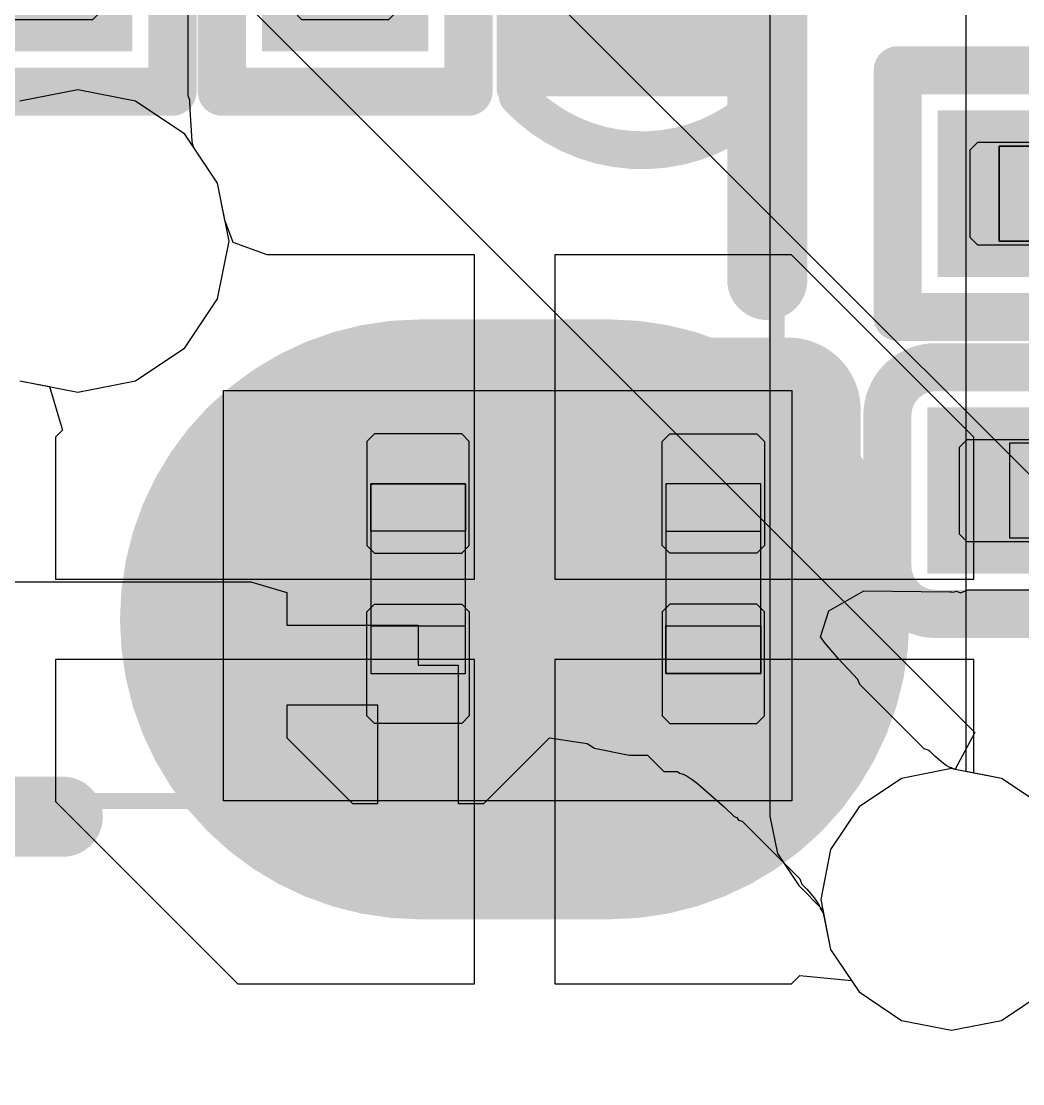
# Model space of a CAD drawing. Header units: millimetres. Extents: x 50 to 153, y 18 to 71.
# Drawn here: x 119.398 to 122.569, y 40.767 to 44.132 of the extents above; entities that cross this region are included whole.
import ezdxf

# ---------------------------------------------------------------- set-up
doc = ezdxf.new("R2010")
doc.units = ezdxf.units.MM
for name, color, linetype in [('BottomLayer', 5, 'Continuous'), ('BottomOverlay', 54, 'Continuous'), ('BottomPaste', 16, 'Continuous'), ('BottomSolder', 6, 'Continuous'), ('ConnectLayer', 7, 'Continuous'), ('KeepOutLayer', 6, 'Continuous'), ('Mechanical15', 56, 'Continuous'), ('Mechanical4', 56, 'Continuous'), ('Mechanical5', 56, 'Continuous'), ('TopLayer', 1, 'Continuous'), ('TopOverlay', 2, 'Continuous'), ('TopPaste', 8, 'Continuous'), ('TopSolder', 216, 'Continuous')]:
    doc.layers.add(name, color=color, linetype=linetype)

# ---------------------------------------------------------------- blocks, each defined once
blk = doc.blocks.new('R0201_B_7')
at = {"layer": 'BottomLayer'}
for points in [[(-0.3752, -0.162), (-0.0721, -0.162), (-0.3752, 0.162), (-0.0721, 0.162)], [(0.1079, -0.162), (0.411, -0.162), (0.1079, 0.162), (0.411, 0.162)]]:
    blk.add_solid(points, dxfattribs=at)
at = {"layer": 'BottomOverlay', "const_width": 0.1524}
for points in [[(-0.6038, 0.3906), (-0.1483, 0.3906)], [(-0.6038, 0.3906), (-0.6038, -0.3906)], [(0.1841, 0.3906), (0.6396, 0.3906)], [(0.6396, 0.3906), (0.6396, -0.3906)], [(-0.6038, -0.3906), (-0.1483, -0.3906)], [(0.1841, -0.3906), (0.6396, -0.3906)]]:
    blk.add_lwpolyline(points, dxfattribs=at)
at = {"layer": 'BottomOverlay', "const_width": 0.0762}
for points in [[(-0.6419, 0.3906, 1), (-0.5657, 0.3906, 1)], [(-0.6419, 0.3906, 1), (-0.5657, 0.3906, 1)], [(-0.1864, 0.3906, 1), (-0.1102, 0.3906, 1)], [(0.146, 0.3906, 1), (0.2222, 0.3906, 1)], [(0.6015, 0.3906, 1), (0.6777, 0.3906, 1)], [(0.6015, 0.3906, 1), (0.6777, 0.3906, 1)], [(-0.6419, -0.3906, 1), (-0.5657, -0.3906, 1)], [(-0.6419, -0.3906, 1), (-0.5657, -0.3906, 1)], [(-0.1864, -0.3906, 1), (-0.1102, -0.3906, 1)], [(0.146, -0.3906, 1), (0.2222, -0.3906, 1)], [(0.6015, -0.3906, 1), (0.6777, -0.3906, 1)], [(0.6015, -0.3906, 1), (0.6777, -0.3906, 1)]]:
    blk.add_lwpolyline(points, format="xyb", close=True, dxfattribs=at)
at = {"layer": 'BottomPaste'}
for p, q in [((-0.3512, 0.162), (-0.3752, 0.138)), ((-0.3752, 0.138), (-0.3752, -0.138)), ((-0.0871, 0.162), (-0.3512, 0.162)), ((-0.0631, 0.138), (-0.0871, 0.162)), ((-0.0631, -0.138), (-0.0631, 0.138)), ((0.0989, 0.138), (0.1229, 0.162)), ((0.0989, -0.138), (0.0989, 0.138)), ((0.1229, 0.162), (0.3871, 0.162)), ((0.3871, 0.162), (0.411, 0.138)), ((0.411, 0.138), (0.411, -0.138)), ((-0.3752, -0.138), (-0.3512, -0.162)), ((-0.3512, -0.162), (-0.0871, -0.162)), ((-0.0871, -0.162), (-0.0631, -0.138)), ((0.1229, -0.162), (0.0989, -0.138)), ((0.3871, -0.162), (0.1229, -0.162)), ((0.411, -0.138), (0.3871, -0.162))]:
    blk.add_line(p, q, dxfattribs=at)
for points in [[(-0.3752, -0.162), (-0.0721, -0.162), (-0.3752, 0.162), (-0.0721, 0.162)], [(0.1079, -0.162), (0.411, -0.162), (0.1079, 0.162), (0.411, 0.162)]]:
    blk.add_solid(points, dxfattribs=at)
at = {"layer": 'BottomSolder'}
for points in [[(-0.4768, -0.2636), (0.0295, -0.2636), (-0.4768, 0.2636), (0.0295, 0.2636)], [(0.0063, -0.2636), (0.5126, -0.2636), (0.0063, 0.2636), (0.5126, 0.2636)]]:
    blk.add_solid(points, dxfattribs=at)
at = {"layer": 'Mechanical15', "const_width": 0.00254}
blk.add_lwpolyline([(0.3721, 0.1524), (0.4229, 0.1016)], dxfattribs=at)
at = {"layer": 'Mechanical15', "const_width": 0.00127}
for points in [[(0.3714, 0.1524, 1), (0.3727, 0.1524, 1)], [(0.4222, 0.1016, 1), (0.4235, 0.1016, 1)]]:
    blk.add_lwpolyline(points, format="xyb", close=True, dxfattribs=at)
at = {"layer": 'Mechanical4'}
for p, q in [((0.3179, 0.15), (-0.2821, 0.15)), ((-0.2821, 0.15), (-0.2821, -0.1501)), ((0.3179, -0.1501), (0.3179, 0.15)), ((-0.2821, -0.1501), (0.3179, -0.1501))]:
    blk.add_line(p, q, dxfattribs=at)
at = {"layer": 'Mechanical5'}
for p, q in [((-0.2821, -0.1501), (-0.2821, 0.15)), ((-0.2821, 0.15), (-0.1321, 0.15)), ((-0.1321, 0.15), (-0.1321, -0.1501)), ((0.3179, 0.15), (0.1679, 0.15)), ((0.1679, 0.15), (0.1679, -0.1501)), ((0.3179, -0.1501), (0.3179, 0.15)), ((-0.1321, -0.1501), (-0.2821, -0.1501)), ((0.1679, -0.1501), (0.3179, -0.1501))]:
    blk.add_line(p, q, dxfattribs=at)
blk = doc.blocks.new('R0201_B_8')
at = {"layer": 'BottomLayer'}
for points in [[(-0.3752, -0.162), (-0.0721, -0.162), (-0.3752, 0.162), (-0.0721, 0.162)], [(0.1079, -0.162), (0.411, -0.162), (0.1079, 0.162), (0.411, 0.162)]]:
    blk.add_solid(points, dxfattribs=at)
at = {"layer": 'BottomOverlay', "const_width": 0.1524}
for points in [[(-0.6038, 0.3906), (-0.1483, 0.3906)], [(-0.6038, 0.3906), (-0.6038, -0.3906)], [(0.1841, 0.3906), (0.6396, 0.3906)], [(0.6396, 0.3906), (0.6396, -0.3906)], [(-0.6038, -0.3906), (-0.1483, -0.3906)], [(0.1841, -0.3906), (0.6396, -0.3906)]]:
    blk.add_lwpolyline(points, dxfattribs=at)
at = {"layer": 'BottomOverlay', "const_width": 0.0762}
for points in [[(-0.6419, 0.3906, 1), (-0.5657, 0.3906, 1)], [(-0.6419, 0.3906, 1), (-0.5657, 0.3906, 1)], [(-0.1864, 0.3906, 1), (-0.1102, 0.3906, 1)], [(0.146, 0.3906, 1), (0.2222, 0.3906, 1)], [(0.6015, 0.3906, 1), (0.6777, 0.3906, 1)], [(0.6015, 0.3906, 1), (0.6777, 0.3906, 1)], [(-0.6419, -0.3906, 1), (-0.5657, -0.3906, 1)], [(-0.6419, -0.3906, 1), (-0.5657, -0.3906, 1)], [(-0.1864, -0.3906, 1), (-0.1102, -0.3906, 1)], [(0.146, -0.3906, 1), (0.2222, -0.3906, 1)], [(0.6015, -0.3906, 1), (0.6777, -0.3906, 1)], [(0.6015, -0.3906, 1), (0.6777, -0.3906, 1)]]:
    blk.add_lwpolyline(points, format="xyb", close=True, dxfattribs=at)
at = {"layer": 'BottomPaste'}
for p, q in [((-0.3512, 0.162), (-0.3752, 0.138)), ((-0.3752, 0.138), (-0.3752, -0.138)), ((-0.0871, 0.162), (-0.3512, 0.162)), ((-0.0631, 0.138), (-0.0871, 0.162)), ((-0.0631, -0.138), (-0.0631, 0.138)), ((0.0989, 0.138), (0.1229, 0.162)), ((0.0989, -0.138), (0.0989, 0.138)), ((0.1229, 0.162), (0.3871, 0.162)), ((0.3871, 0.162), (0.411, 0.138)), ((0.411, 0.138), (0.411, -0.138)), ((-0.3752, -0.138), (-0.3512, -0.162)), ((-0.3512, -0.162), (-0.0871, -0.162)), ((-0.0871, -0.162), (-0.0631, -0.138)), ((0.1229, -0.162), (0.0989, -0.138)), ((0.3871, -0.162), (0.1229, -0.162)), ((0.411, -0.138), (0.3871, -0.162))]:
    blk.add_line(p, q, dxfattribs=at)
for points in [[(-0.3752, -0.162), (-0.0721, -0.162), (-0.3752, 0.162), (-0.0721, 0.162)], [(0.1079, -0.162), (0.411, -0.162), (0.1079, 0.162), (0.411, 0.162)]]:
    blk.add_solid(points, dxfattribs=at)
at = {"layer": 'BottomSolder'}
for points in [[(-0.4768, -0.2636), (0.0295, -0.2636), (-0.4768, 0.2636), (0.0295, 0.2636)], [(0.0063, -0.2636), (0.5126, -0.2636), (0.0063, 0.2636), (0.5126, 0.2636)]]:
    blk.add_solid(points, dxfattribs=at)
at = {"layer": 'Mechanical15', "const_width": 0.00254}
blk.add_lwpolyline([(0.3721, 0.1524), (0.4229, 0.1016)], dxfattribs=at)
at = {"layer": 'Mechanical15', "const_width": 0.00127}
for points in [[(0.3714, 0.1524, 1), (0.3727, 0.1524, 1)], [(0.4222, 0.1016, 1), (0.4235, 0.1016, 1)]]:
    blk.add_lwpolyline(points, format="xyb", close=True, dxfattribs=at)
at = {"layer": 'Mechanical4'}
for p, q in [((0.3179, 0.15), (-0.2821, 0.15)), ((-0.2821, 0.15), (-0.2821, -0.1501)), ((0.3179, -0.1501), (0.3179, 0.15)), ((-0.2821, -0.1501), (0.3179, -0.1501))]:
    blk.add_line(p, q, dxfattribs=at)
at = {"layer": 'Mechanical5'}
for p, q in [((-0.2821, -0.1501), (-0.2821, 0.15)), ((-0.2821, 0.15), (-0.1321, 0.15)), ((-0.1321, 0.15), (-0.1321, -0.1501)), ((0.3179, 0.15), (0.1679, 0.15)), ((0.1679, 0.15), (0.1679, -0.1501)), ((0.3179, -0.1501), (0.3179, 0.15)), ((-0.1321, -0.1501), (-0.2821, -0.1501)), ((0.1679, -0.1501), (0.3179, -0.1501))]:
    blk.add_line(p, q, dxfattribs=at)
blk = doc.blocks.new('BAT___2P_27')
at = {"layer": 'Mechanical15'}
for p, q in [((-3.5183, -0.8207), (-3.5183, -0.8207)), ((-3.5183, -0.8207), (-2.2182, -0.8207)), ((-3.5183, -2.6207), (-3.5183, -0.8207)), ((-2.2182, -0.8207), (-2.2182, -2.6207)), ((-2.2182, -2.6207), (-3.5183, -2.6207))]:
    blk.add_line(p, q, dxfattribs=at)
at = {"layer": 'Mechanical15', "const_width": 0.0508}
for points in [[(-3.5183, 0.6268), (-3.5183, -2.5732)], [(3.9817, -2.5732), (-3.5183, -2.5732)]]:
    blk.add_lwpolyline(points, dxfattribs=at)
at = {"layer": 'Mechanical15', "const_width": 0.0254}
blk.add_lwpolyline([(-3.531, -2.5732, 1), (-3.5056, -2.5732, 1)], format="xyb", close=True, dxfattribs=at)
blk.add_lwpolyline([(-3.531, -2.5732, 1), (-3.5056, -2.5732, 1)], format="xyb", close=True, dxfattribs=at)
at = {"layer": 'TopLayer', "const_width": 1.8}
blk.add_lwpolyline([(-2.9433, -1.4432), (-2.9433, -2.0432)], dxfattribs=at)
at = {"layer": 'TopLayer', "const_width": 0.9}
for points in [[(-3.3933, -1.4432, 1), (-2.4933, -1.4432, 1)], [(-3.3933, -2.0432, 1), (-2.4933, -2.0432, 1)]]:
    blk.add_lwpolyline(points, format="xyb", close=True, dxfattribs=at)
at = {"layer": 'TopOverlay', "const_width": 0.254}
for points in [[(-3.5683, 0.6568), (-3.5683, -0.3121)], [(-1.8683, -2.5432), (2.2756, -2.5432)]]:
    blk.add_lwpolyline(points, dxfattribs=at)
at = {"layer": 'TopOverlay', "const_width": 0.127}
for points in [[(-3.6318, -0.3121, 1), (-3.5048, -0.3121, 1)], [(-1.9318, -2.5432, 1), (-1.8048, -2.5432, 1)]]:
    blk.add_lwpolyline(points, format="xyb", close=True, dxfattribs=at)
at = {"layer": 'TopPaste', "const_width": 1.8}
blk.add_lwpolyline([(-2.9433, -1.4432), (-2.9433, -2.0432)], dxfattribs=at)
at = {"layer": 'TopPaste', "const_width": 0.9}
for points in [[(-3.3933, -1.4432, 1), (-2.4933, -1.4432, 1)], [(-3.3933, -2.0432, 1), (-2.4933, -2.0432, 1)]]:
    blk.add_lwpolyline(points, format="xyb", close=True, dxfattribs=at)
at = {"layer": 'TopSolder', "const_width": 1.9}
blk.add_lwpolyline([(-2.9433, -1.4432), (-2.9433, -2.0432)], dxfattribs=at)
at = {"layer": 'TopSolder', "const_width": 0.95}
for points in [[(-3.4183, -1.4432, 1), (-2.4683, -1.4432, 1)], [(-3.4183, -2.0432, 1), (-2.4683, -2.0432, 1)]]:
    blk.add_lwpolyline(points, format="xyb", close=True, dxfattribs=at)
blk = doc.blocks.new('R0201_B_47')
at = {"layer": 'BottomLayer'}
for points in [[(-0.3752, -0.162), (-0.0721, -0.162), (-0.3752, 0.162), (-0.0721, 0.162)], [(0.1079, -0.162), (0.411, -0.162), (0.1079, 0.162), (0.411, 0.162)]]:
    blk.add_solid(points, dxfattribs=at)
at = {"layer": 'BottomOverlay', "const_width": 0.1524}
for points in [[(-0.6038, -0.3906), (-0.6038, 0.3906)], [(-0.6038, 0.3906), (-0.1483, 0.3906)], [(0.1841, 0.3906), (0.6396, 0.3906)], [(0.6396, -0.3906), (0.6396, 0.3906)], [(-0.6038, -0.3906), (-0.1483, -0.3906)], [(0.1841, -0.3906), (0.6396, -0.3906)]]:
    blk.add_lwpolyline(points, dxfattribs=at)
at = {"layer": 'BottomOverlay', "const_width": 0.0762}
for points in [[(-0.6419, 0.3906, 1), (-0.5657, 0.3906, 1)], [(-0.6419, 0.3906, 1), (-0.5657, 0.3906, 1)], [(-0.1864, 0.3906, 1), (-0.1102, 0.3906, 1)], [(0.146, 0.3906, 1), (0.2222, 0.3906, 1)], [(0.6015, 0.3906, 1), (0.6777, 0.3906, 1)], [(0.6015, 0.3906, 1), (0.6777, 0.3906, 1)], [(-0.6419, -0.3906, 1), (-0.5657, -0.3906, 1)], [(-0.6419, -0.3906, 1), (-0.5657, -0.3906, 1)], [(-0.1864, -0.3906, 1), (-0.1102, -0.3906, 1)], [(0.146, -0.3906, 1), (0.2222, -0.3906, 1)], [(0.6015, -0.3906, 1), (0.6777, -0.3906, 1)], [(0.6015, -0.3906, 1), (0.6777, -0.3906, 1)]]:
    blk.add_lwpolyline(points, format="xyb", close=True, dxfattribs=at)
at = {"layer": 'BottomPaste'}
for p, q in [((-0.3512, 0.162), (-0.3752, 0.138)), ((-0.3752, 0.138), (-0.3752, -0.138)), ((-0.0871, 0.162), (-0.3512, 0.162)), ((-0.0631, 0.138), (-0.0871, 0.162)), ((-0.0631, -0.138), (-0.0631, 0.138)), ((0.0989, 0.138), (0.1229, 0.162)), ((0.0989, -0.138), (0.0989, 0.138)), ((0.1229, 0.162), (0.3871, 0.162)), ((0.3871, 0.162), (0.411, 0.138)), ((0.411, 0.138), (0.411, -0.138)), ((-0.3752, -0.138), (-0.3512, -0.162)), ((-0.3512, -0.162), (-0.0871, -0.162)), ((-0.0871, -0.162), (-0.0631, -0.138)), ((0.1229, -0.162), (0.0989, -0.138)), ((0.3871, -0.162), (0.1229, -0.162)), ((0.411, -0.138), (0.3871, -0.162))]:
    blk.add_line(p, q, dxfattribs=at)
for points in [[(-0.3752, -0.162), (-0.0721, -0.162), (-0.3752, 0.162), (-0.0721, 0.162)], [(0.1079, -0.162), (0.411, -0.162), (0.1079, 0.162), (0.411, 0.162)]]:
    blk.add_solid(points, dxfattribs=at)
at = {"layer": 'BottomSolder'}
for points in [[(-0.4768, -0.2636), (0.0295, -0.2636), (-0.4768, 0.2636), (0.0295, 0.2636)], [(0.0063, -0.2636), (0.5126, -0.2636), (0.0063, 0.2636), (0.5126, 0.2636)]]:
    blk.add_solid(points, dxfattribs=at)
at = {"layer": 'Mechanical15', "const_width": 0.00254}
blk.add_lwpolyline([(0.3721, 0.1524), (0.4229, 0.1016)], dxfattribs=at)
at = {"layer": 'Mechanical15', "const_width": 0.00127}
for points in [[(0.3714, 0.1524, 1), (0.3727, 0.1524, 1)], [(0.4222, 0.1016, 1), (0.4235, 0.1016, 1)]]:
    blk.add_lwpolyline(points, format="xyb", close=True, dxfattribs=at)
at = {"layer": 'Mechanical4'}
for p, q in [((0.3179, 0.15), (-0.2821, 0.15)), ((-0.2821, 0.15), (-0.2821, -0.1501)), ((0.3179, -0.1501), (0.3179, 0.15)), ((-0.2821, -0.1501), (0.3179, -0.1501))]:
    blk.add_line(p, q, dxfattribs=at)
at = {"layer": 'Mechanical5'}
for p, q in [((-0.2821, -0.1501), (-0.2821, 0.15)), ((-0.2821, 0.15), (-0.1321, 0.15)), ((-0.1321, 0.15), (-0.1321, -0.1501)), ((0.3179, 0.15), (0.1679, 0.15)), ((0.1679, 0.15), (0.1679, -0.1501)), ((0.3179, -0.1501), (0.3179, 0.15)), ((-0.1321, -0.1501), (-0.2821, -0.1501)), ((0.1679, -0.1501), (0.3179, -0.1501))]:
    blk.add_line(p, q, dxfattribs=at)
blk = doc.blocks.new('C0201_B_55')
at = {"layer": 'BottomLayer'}
for points in [[(-0.4623, -0.1444), (-0.0938, -0.1444), (-0.4623, 0.1796), (-0.0938, 0.1796)], [(0.0862, -0.1444), (0.4546, -0.1444), (0.0862, 0.1796), (0.4546, 0.1796)]]:
    blk.add_solid(points, dxfattribs=at)
at = {"layer": 'BottomOverlay', "const_width": 0.1524}
for points in [[(-0.6909, 0.2558, -0.414214), (-0.5385, 0.4082)], [(0.5308, 0.4082, -0.414214), (0.6832, 0.2558)], [(-0.5385, -0.373, -0.414214), (-0.6909, -0.2206)], [(0.6832, -0.2206, -0.414214), (0.5308, -0.373)]]:
    blk.add_lwpolyline(points, format="xyb", dxfattribs=at)
for points in [[(-0.17, 0.4082), (-0.5385, 0.4082)], [(0.5308, 0.4082), (0.1624, 0.4082)], [(-0.6909, 0.2558), (-0.6909, -0.2206)], [(0.6832, 0.2558), (0.6832, -0.2206)], [(-0.17, -0.373), (-0.5385, -0.373)], [(0.5308, -0.373), (0.1624, -0.373)]]:
    blk.add_lwpolyline(points, dxfattribs=at)
at = {"layer": 'BottomOverlay', "const_width": 0.0762}
for points in [[(-0.5766, 0.4082, 1), (-0.5004, 0.4082, 1)], [(-0.5766, 0.4082, 1), (-0.5004, 0.4082, 1)], [(-0.2081, 0.4082, 1), (-0.1319, 0.4082, 1)], [(0.1243, 0.4082, 1), (0.2005, 0.4082, 1)], [(0.4927, 0.4082, 1), (0.5689, 0.4082, 1)], [(0.4927, 0.4082, 1), (0.5689, 0.4082, 1)], [(-0.729, 0.2558, 1), (-0.6528, 0.2558, 1)], [(-0.729, 0.2558, 1), (-0.6528, 0.2558, 1)], [(0.6451, 0.2558, 1), (0.7213, 0.2558, 1)], [(0.6451, 0.2558, 1), (0.7213, 0.2558, 1)], [(-0.729, -0.2206, 1), (-0.6528, -0.2206, 1)], [(-0.729, -0.2206, 1), (-0.6528, -0.2206, 1)], [(0.6451, -0.2206, 1), (0.7213, -0.2206, 1)], [(0.6451, -0.2206, 1), (0.7213, -0.2206, 1)], [(-0.5766, -0.373, 1), (-0.5004, -0.373, 1)], [(-0.5766, -0.373, 1), (-0.5004, -0.373, 1)], [(-0.2081, -0.373, 1), (-0.1319, -0.373, 1)], [(0.1243, -0.373, 1), (0.2005, -0.373, 1)], [(0.4927, -0.373, 1), (0.5689, -0.373, 1)], [(0.4927, -0.373, 1), (0.5689, -0.373, 1)]]:
    blk.add_lwpolyline(points, format="xyb", close=True, dxfattribs=at)
at = {"layer": 'BottomPaste'}
for p, q in [((-0.4383, 0.1796), (-0.4623, 0.1556)), ((-0.1088, 0.1796), (-0.4383, 0.1796)), ((-0.0848, 0.1556), (-0.1088, 0.1796)), ((0.0772, 0.1556), (0.1012, 0.1796)), ((0.1012, 0.1796), (0.4306, 0.1796)), ((0.4306, 0.1796), (0.4546, 0.1556)), ((-0.4623, 0.1556), (-0.4623, -0.1204)), ((-0.0848, -0.1204), (-0.0848, 0.1556)), ((0.0772, -0.1204), (0.0772, 0.1556)), ((0.4546, 0.1556), (0.4546, -0.1204)), ((-0.4623, -0.1204), (-0.4383, -0.1444)), ((-0.1088, -0.1444), (-0.0848, -0.1204)), ((0.1012, -0.1444), (0.0772, -0.1204)), ((0.4546, -0.1204), (0.4306, -0.1444)), ((-0.4383, -0.1444), (-0.1088, -0.1444)), ((0.4306, -0.1444), (0.1012, -0.1444))]:
    blk.add_line(p, q, dxfattribs=at)
for points in [[(-0.4623, -0.1444), (-0.0938, -0.1444), (-0.4623, 0.1796), (-0.0938, 0.1796)], [(0.0862, -0.1444), (0.4546, -0.1444), (0.0862, 0.1796), (0.4546, 0.1796)]]:
    blk.add_solid(points, dxfattribs=at)
at = {"layer": 'BottomSolder'}
for points in [[(-0.5639, -0.246), (0.0078, -0.246), (-0.5639, 0.2812), (0.0078, 0.2812)], [(-0.0154, -0.246), (0.5562, -0.246), (-0.0154, 0.2812), (0.5562, 0.2812)]]:
    blk.add_solid(points, dxfattribs=at)
at = {"layer": 'Mechanical4'}
for p, q in [((0.2962, 0.1676), (-0.3038, 0.1676)), ((-0.3038, 0.1676), (-0.3038, -0.1324)), ((0.2962, -0.1324), (0.2962, 0.1676)), ((-0.3038, -0.1324), (0.2962, -0.1324))]:
    blk.add_line(p, q, dxfattribs=at)
at = {"layer": 'Mechanical5'}
for p, q in [((-0.3038, -0.1324), (-0.3038, 0.1676)), ((-0.3038, 0.1676), (-0.1538, 0.1676)), ((-0.1538, 0.1676), (-0.1538, -0.1324)), ((0.2962, 0.1676), (0.1462, 0.1676)), ((0.1462, 0.1676), (0.1462, -0.1324)), ((0.2962, -0.1324), (0.2962, 0.1676)), ((-0.1538, -0.1324), (-0.3038, -0.1324)), ((0.1462, -0.1324), (0.2962, -0.1324))]:
    blk.add_line(p, q, dxfattribs=at)
blk = doc.blocks.new('C0402_B_59')
at = {"layer": 'BottomLayer'}
for points in [[(0.2966, 0.1499), (0.2966, 0.7499), (-0.2133, 0.1499), (-0.2133, 0.7499)], [(0.2966, -0.8501), (0.2966, -0.2501), (-0.2133, -0.8501), (-0.2133, -0.2501)]]:
    blk.add_solid(points, dxfattribs=at)
at = {"layer": 'BottomOverlay', "const_width": 0.12}
for points in [[(-0.3647, 0.8389, -0.424007), (0.4102, 0.826)], [(0.4227, -0.9645, -0.424007), (-0.3523, -0.9516)]]:
    blk.add_lwpolyline(points, format="xyb", dxfattribs=at)
at = {"layer": 'BottomOverlay', "const_width": 0.06}
for points in [[(-0.3947, 0.8389, 1), (-0.3347, 0.8389, 1)], [(0.3802, 0.826, 1), (0.4402, 0.826, 1)], [(-0.3899, 0.7999, 1), (-0.3299, 0.7999, 1)], [(0.3879, 0.7999, 1), (0.4479, 0.7999, 1)], [(-0.3899, 0.1699, 1), (-0.3299, 0.1699, 1)], [(0.3879, 0.1699, 1), (0.4479, 0.1699, 1)], [(-0.3899, -0.2955, 1), (-0.3299, -0.2955, 1)], [(0.3879, -0.2955, 1), (0.4479, -0.2955, 1)], [(-0.3899, -0.9255, 1), (-0.3299, -0.9255, 1)], [(0.3879, -0.9255, 1), (0.4479, -0.9255, 1)], [(-0.3823, -0.9516, 1), (-0.3223, -0.9516, 1)], [(0.3927, -0.9645, 1), (0.4527, -0.9645, 1)]]:
    blk.add_lwpolyline(points, format="xyb", close=True, dxfattribs=at)
at = {"layer": 'BottomOverlay', "const_width": 0.12}
for points in [[(-0.3599, 0.1699), (-0.3599, 0.7999)], [(0.4179, 0.1699), (0.4179, 0.7999)], [(-0.3599, -0.9255), (-0.3599, -0.2955)], [(0.4179, -0.9255), (0.4179, -0.2955)]]:
    blk.add_lwpolyline(points, dxfattribs=at)
at = {"layer": 'BottomPaste'}
for points in [[(0.2966, 0.1499), (0.2966, 0.7499), (-0.2133, 0.1499), (-0.2133, 0.7499)], [(0.2966, -0.8501), (0.2966, -0.2501), (-0.2133, -0.8501), (-0.2133, -0.2501)]]:
    blk.add_solid(points, dxfattribs=at)
at = {"layer": 'BottomSolder'}
for points in [[(0.3982, 0.0483), (0.3982, 0.8515), (-0.3149, 0.0483), (-0.3149, 0.8515)], [(0.3982, -0.9517), (0.3982, -0.1485), (-0.3149, -0.9517), (-0.3149, -0.1485)]]:
    blk.add_solid(points, dxfattribs=at)
blk = doc.blocks.new('C0201_B_62')
at = {"layer": 'BottomLayer', "const_width": 0.324}
for points in [[(-0.2558, 0.0176), (-0.3003, 0.0176)], [(0.2926, 0.0176), (0.2482, 0.0176)]]:
    blk.add_lwpolyline(points, dxfattribs=at)
at = {"layer": 'BottomLayer', "const_width": 0.162}
for points in [[(-0.3813, 0.0176, 1), (-0.2193, 0.0176, 1)], [(-0.3368, 0.0176, 1), (-0.1748, 0.0176, 1)], [(0.1672, 0.0176, 1), (0.3292, 0.0176, 1)], [(0.2116, 0.0176, 1), (0.3736, 0.0176, 1)]]:
    blk.add_lwpolyline(points, format="xyb", close=True, dxfattribs=at)
at = {"layer": 'BottomOverlay', "const_width": 0.1524}
for points in [[(-0.6909, 0.2558, -0.414214), (-0.5385, 0.4082)], [(0.5308, 0.4082, -0.414214), (0.6832, 0.2558)], [(-0.5385, -0.373, -0.414214), (-0.6909, -0.2206)], [(0.6832, -0.2206, -0.414214), (0.5308, -0.373)]]:
    blk.add_lwpolyline(points, format="xyb", dxfattribs=at)
for points in [[(-0.5385, 0.4082), (-0.17, 0.4082)], [(0.1624, 0.4082), (0.5308, 0.4082)], [(-0.6909, 0.2558), (-0.6909, -0.2206)], [(0.6832, 0.2558), (0.6832, -0.2206)], [(-0.5385, -0.373), (-0.17, -0.373)], [(0.1624, -0.373), (0.5308, -0.373)]]:
    blk.add_lwpolyline(points, dxfattribs=at)
at = {"layer": 'BottomOverlay', "const_width": 0.0762}
for points in [[(-0.5766, 0.4082, 1), (-0.5004, 0.4082, 1)], [(-0.5766, 0.4082, 1), (-0.5004, 0.4082, 1)], [(-0.2081, 0.4082, 1), (-0.1319, 0.4082, 1)], [(0.1243, 0.4082, 1), (0.2005, 0.4082, 1)], [(0.4927, 0.4082, 1), (0.5689, 0.4082, 1)], [(0.4927, 0.4082, 1), (0.5689, 0.4082, 1)], [(-0.729, 0.2558, 1), (-0.6528, 0.2558, 1)], [(-0.729, 0.2558, 1), (-0.6528, 0.2558, 1)], [(0.6451, 0.2558, 1), (0.7213, 0.2558, 1)], [(0.6451, 0.2558, 1), (0.7213, 0.2558, 1)], [(-0.729, -0.2206, 1), (-0.6528, -0.2206, 1)], [(-0.729, -0.2206, 1), (-0.6528, -0.2206, 1)], [(0.6451, -0.2206, 1), (0.7213, -0.2206, 1)], [(0.6451, -0.2206, 1), (0.7213, -0.2206, 1)], [(-0.5766, -0.373, 1), (-0.5004, -0.373, 1)], [(-0.5766, -0.373, 1), (-0.5004, -0.373, 1)], [(-0.2081, -0.373, 1), (-0.1319, -0.373, 1)], [(0.1243, -0.373, 1), (0.2005, -0.373, 1)], [(0.4927, -0.373, 1), (0.5689, -0.373, 1)], [(0.4927, -0.373, 1), (0.5689, -0.373, 1)]]:
    blk.add_lwpolyline(points, format="xyb", close=True, dxfattribs=at)
at = {"layer": 'BottomPaste'}
for p, q in [((-0.4383, 0.1796), (-0.4623, 0.1556)), ((-0.1088, 0.1796), (-0.4383, 0.1796)), ((-0.0848, 0.1556), (-0.1088, 0.1796)), ((0.0772, 0.1556), (0.1012, 0.1796)), ((0.1012, 0.1796), (0.4306, 0.1796)), ((0.4306, 0.1796), (0.4546, 0.1556)), ((-0.4623, 0.1556), (-0.4623, -0.1204)), ((-0.0848, -0.1204), (-0.0848, 0.1556)), ((0.0772, -0.1204), (0.0772, 0.1556)), ((0.4546, 0.1556), (0.4546, -0.1204)), ((-0.4623, -0.1204), (-0.4383, -0.1444)), ((-0.1088, -0.1444), (-0.0848, -0.1204)), ((0.1012, -0.1444), (0.0772, -0.1204)), ((0.4546, -0.1204), (0.4306, -0.1444)), ((-0.4383, -0.1444), (-0.1088, -0.1444)), ((0.4306, -0.1444), (0.1012, -0.1444))]:
    blk.add_line(p, q, dxfattribs=at)
at = {"layer": 'BottomPaste', "const_width": 0.324}
for points in [[(-0.2558, 0.0176), (-0.3003, 0.0176)], [(0.2926, 0.0176), (0.2482, 0.0176)]]:
    blk.add_lwpolyline(points, dxfattribs=at)
at = {"layer": 'BottomPaste', "const_width": 0.162}
for points in [[(-0.3813, 0.0176, 1), (-0.2193, 0.0176, 1)], [(-0.3368, 0.0176, 1), (-0.1748, 0.0176, 1)], [(0.1672, 0.0176, 1), (0.3292, 0.0176, 1)], [(0.2116, 0.0176, 1), (0.3736, 0.0176, 1)]]:
    blk.add_lwpolyline(points, format="xyb", close=True, dxfattribs=at)
at = {"layer": 'BottomSolder', "const_width": 0.5272}
for points in [[(-0.2558, 0.0176), (-0.3003, 0.0176)], [(0.2926, 0.0176), (0.2482, 0.0176)]]:
    blk.add_lwpolyline(points, dxfattribs=at)
at = {"layer": 'BottomSolder', "const_width": 0.2636}
for points in [[(-0.4321, 0.0176, 1), (-0.1685, 0.0176, 1)], [(-0.3876, 0.0176, 1), (-0.124, 0.0176, 1)], [(0.1164, 0.0176, 1), (0.38, 0.0176, 1)], [(0.1608, 0.0176, 1), (0.4244, 0.0176, 1)]]:
    blk.add_lwpolyline(points, format="xyb", close=True, dxfattribs=at)
at = {"layer": 'Mechanical4'}
for p, q in [((0.2962, 0.1676), (-0.3038, 0.1676)), ((-0.3038, 0.1676), (-0.3038, -0.1324)), ((0.2962, -0.1324), (0.2962, 0.1676)), ((-0.3038, -0.1324), (0.2962, -0.1324))]:
    blk.add_line(p, q, dxfattribs=at)
at = {"layer": 'Mechanical5'}
for p, q in [((-0.3038, -0.1324), (-0.3038, 0.1676)), ((-0.3038, 0.1676), (-0.1538, 0.1676)), ((-0.1538, 0.1676), (-0.1538, -0.1324)), ((0.2962, 0.1676), (0.1462, 0.1676)), ((0.1462, 0.1676), (0.1462, -0.1324)), ((0.2962, -0.1324), (0.2962, 0.1676)), ((-0.1538, -0.1324), (-0.3038, -0.1324)), ((0.1462, -0.1324), (0.2962, -0.1324))]:
    blk.add_line(p, q, dxfattribs=at)
blk = doc.blocks.new('C0201_B_66')
at = {"layer": 'BottomLayer', "const_width": 0.324}
for points in [[(-0.2558, 0.0176), (-0.3003, 0.0176)], [(0.2926, 0.0176), (0.2482, 0.0176)]]:
    blk.add_lwpolyline(points, dxfattribs=at)
at = {"layer": 'BottomLayer', "const_width": 0.162}
for points in [[(-0.3813, 0.0176, 1), (-0.2193, 0.0176, 1)], [(-0.3368, 0.0176, 1), (-0.1748, 0.0176, 1)], [(0.1672, 0.0176, 1), (0.3292, 0.0176, 1)], [(0.2116, 0.0176, 1), (0.3736, 0.0176, 1)]]:
    blk.add_lwpolyline(points, format="xyb", close=True, dxfattribs=at)
at = {"layer": 'BottomOverlay', "const_width": 0.1524}
for points in [[(-0.6909, 0.2558, -0.414214), (-0.5385, 0.4082)], [(0.5308, 0.4082, -0.414214), (0.6832, 0.2558)], [(-0.5385, -0.373, -0.414214), (-0.6909, -0.2206)], [(0.6832, -0.2206, -0.414214), (0.5308, -0.373)]]:
    blk.add_lwpolyline(points, format="xyb", dxfattribs=at)
for points in [[(-0.17, 0.4082), (-0.5385, 0.4082)], [(0.5308, 0.4082), (0.1624, 0.4082)], [(-0.6909, -0.2206), (-0.6909, 0.2558)], [(0.6832, -0.2206), (0.6832, 0.2558)], [(-0.17, -0.373), (-0.5385, -0.373)], [(0.5308, -0.373), (0.1624, -0.373)]]:
    blk.add_lwpolyline(points, dxfattribs=at)
at = {"layer": 'BottomOverlay', "const_width": 0.0762}
for points in [[(-0.5766, 0.4082, 1), (-0.5004, 0.4082, 1)], [(-0.5766, 0.4082, 1), (-0.5004, 0.4082, 1)], [(-0.2081, 0.4082, 1), (-0.1319, 0.4082, 1)], [(0.1243, 0.4082, 1), (0.2005, 0.4082, 1)], [(0.4927, 0.4082, 1), (0.5689, 0.4082, 1)], [(0.4927, 0.4082, 1), (0.5689, 0.4082, 1)], [(-0.729, 0.2558, 1), (-0.6528, 0.2558, 1)], [(-0.729, 0.2558, 1), (-0.6528, 0.2558, 1)], [(0.6451, 0.2558, 1), (0.7213, 0.2558, 1)], [(0.6451, 0.2558, 1), (0.7213, 0.2558, 1)], [(-0.729, -0.2206, 1), (-0.6528, -0.2206, 1)], [(-0.729, -0.2206, 1), (-0.6528, -0.2206, 1)], [(0.6451, -0.2206, 1), (0.7213, -0.2206, 1)], [(0.6451, -0.2206, 1), (0.7213, -0.2206, 1)], [(-0.5766, -0.373, 1), (-0.5004, -0.373, 1)], [(-0.5766, -0.373, 1), (-0.5004, -0.373, 1)], [(-0.2081, -0.373, 1), (-0.1319, -0.373, 1)], [(0.1243, -0.373, 1), (0.2005, -0.373, 1)], [(0.4927, -0.373, 1), (0.5689, -0.373, 1)], [(0.4927, -0.373, 1), (0.5689, -0.373, 1)]]:
    blk.add_lwpolyline(points, format="xyb", close=True, dxfattribs=at)
at = {"layer": 'BottomPaste'}
for p, q in [((-0.4383, 0.1796), (-0.4623, 0.1556)), ((-0.1088, 0.1796), (-0.4383, 0.1796)), ((-0.0848, 0.1556), (-0.1088, 0.1796)), ((0.0772, 0.1556), (0.1012, 0.1796)), ((0.1012, 0.1796), (0.4306, 0.1796)), ((0.4306, 0.1796), (0.4546, 0.1556)), ((-0.4623, 0.1556), (-0.4623, -0.1204)), ((-0.0848, -0.1204), (-0.0848, 0.1556)), ((0.0772, -0.1204), (0.0772, 0.1556)), ((0.4546, 0.1556), (0.4546, -0.1204)), ((-0.4623, -0.1204), (-0.4383, -0.1444)), ((-0.1088, -0.1444), (-0.0848, -0.1204)), ((0.1012, -0.1444), (0.0772, -0.1204)), ((0.4546, -0.1204), (0.4306, -0.1444)), ((-0.4383, -0.1444), (-0.1088, -0.1444)), ((0.4306, -0.1444), (0.1012, -0.1444))]:
    blk.add_line(p, q, dxfattribs=at)
at = {"layer": 'BottomPaste', "const_width": 0.324}
for points in [[(-0.2558, 0.0176), (-0.3003, 0.0176)], [(0.2926, 0.0176), (0.2482, 0.0176)]]:
    blk.add_lwpolyline(points, dxfattribs=at)
at = {"layer": 'BottomPaste', "const_width": 0.162}
for points in [[(-0.3813, 0.0176, 1), (-0.2193, 0.0176, 1)], [(-0.3368, 0.0176, 1), (-0.1748, 0.0176, 1)], [(0.1672, 0.0176, 1), (0.3292, 0.0176, 1)], [(0.2116, 0.0176, 1), (0.3736, 0.0176, 1)]]:
    blk.add_lwpolyline(points, format="xyb", close=True, dxfattribs=at)
at = {"layer": 'BottomSolder', "const_width": 0.5272}
for points in [[(-0.2558, 0.0176), (-0.3003, 0.0176)], [(0.2926, 0.0176), (0.2482, 0.0176)]]:
    blk.add_lwpolyline(points, dxfattribs=at)
at = {"layer": 'BottomSolder', "const_width": 0.2636}
for points in [[(-0.4321, 0.0176, 1), (-0.1685, 0.0176, 1)], [(-0.3876, 0.0176, 1), (-0.124, 0.0176, 1)], [(0.1164, 0.0176, 1), (0.38, 0.0176, 1)], [(0.1608, 0.0176, 1), (0.4244, 0.0176, 1)]]:
    blk.add_lwpolyline(points, format="xyb", close=True, dxfattribs=at)
at = {"layer": 'Mechanical4'}
for p, q in [((0.2962, 0.1676), (-0.3038, 0.1676)), ((-0.3038, 0.1676), (-0.3038, -0.1324)), ((0.2962, -0.1324), (0.2962, 0.1676)), ((-0.3038, -0.1324), (0.2962, -0.1324))]:
    blk.add_line(p, q, dxfattribs=at)
at = {"layer": 'Mechanical5'}
for p, q in [((-0.3038, -0.1324), (-0.3038, 0.1676)), ((-0.3038, 0.1676), (-0.1538, 0.1676)), ((-0.1538, 0.1676), (-0.1538, -0.1324)), ((0.2962, 0.1676), (0.1462, 0.1676)), ((0.1462, 0.1676), (0.1462, -0.1324)), ((0.2962, -0.1324), (0.2962, 0.1676)), ((-0.1538, -0.1324), (-0.3038, -0.1324)), ((0.1462, -0.1324), (0.2962, -0.1324))]:
    blk.add_line(p, q, dxfattribs=at)

msp = doc.modelspace()

# ---------------------------------------------------------------- linework, layer by layer
at = {"layer": 'ConnectLayer'}
for p, q in [((121.7688, 45.7633), (121.7688, 41.6147)), ((122.3903, 41.7557), (122.3903, 45.7633)), ((119.239, 45.0581), (122.4174, 41.8798)), ((123.1683, 42.1177), (120.3356, 44.9504)), ((119.9261, 43.8956), (119.9261, 44.6486)), ((119.5765, 43.915), (119.3932, 43.8785)), ((119.5765, 43.915), (119.3932, 43.8785)), ((119.7599, 43.8785), (119.5765, 43.915)), ((119.7599, 43.8785), (119.5765, 43.915)), ((119.932, 43.8819), (119.9261, 43.8956)), ((119.9323, 43.851), (119.932, 43.8819)), ((119.9153, 43.7747), (119.7599, 43.8785)), ((119.9153, 43.7747), (119.7599, 43.8785)), ((119.939, 43.7523), (119.9323, 43.851)), ((120.0192, 43.6192), (119.9153, 43.7747)), ((120.0192, 43.6192), (119.9153, 43.7747)), ((119.9401, 43.7459), (119.939, 43.7523)), ((119.9412, 43.7413), (119.9401, 43.7459)), ((119.9435, 43.7344), (119.9412, 43.7413)), ((119.9434, 43.7326), (119.9435, 43.7344)), ((120.0192, 43.6192), (119.9434, 43.7326)), ((120.0425, 43.5018), (120.0192, 43.6192)), ((120.0556, 43.4359), (120.0192, 43.6192)), ((120.0556, 43.4359), (120.0192, 43.6192)), ((120.0686, 43.4312), (120.0425, 43.5018)), ((120.0192, 43.2526), (120.0556, 43.4359)), ((120.0192, 43.2526), (120.0556, 43.4359)), ((120.1763, 43.3916), (120.0686, 43.4312)), ((120.8331, 43.3916), (120.1763, 43.3916)), ((120.8331, 42.3646), (120.8331, 43.3916)), ((121.8371, 43.3916), (121.0871, 43.3916)), ((121.0871, 43.3916), (121.0871, 42.3646)), ((122.4141, 42.8146), (121.8371, 43.3916)), ((119.9153, 43.0971), (120.0192, 43.2526)), ((119.9153, 43.0971), (120.0192, 43.2526)), ((119.7599, 42.9933), (119.9153, 43.0971)), ((119.7599, 42.9933), (119.9153, 43.0971)), ((119.3932, 42.9933), (119.4866, 42.9747)), ((119.3932, 42.9933), (119.5765, 42.9568)), ((119.3932, 42.9933), (119.5765, 42.9568)), ((119.4866, 42.9747), (119.5284, 42.8369)), ((119.5765, 42.9568), (119.7599, 42.9933)), ((119.5765, 42.9568), (119.7599, 42.9933)), ((119.5284, 42.8369), (119.5061, 42.8146)), ((119.5061, 42.8146), (119.5061, 42.3646)), ((122.4141, 42.3646), (122.4141, 42.8146)), ((119.2322, 42.356), (120.1252, 42.356)), ((119.5061, 42.3646), (120.8331, 42.3646)), ((120.1252, 42.356), (120.2384, 42.3227)), ((121.0871, 42.3646), (122.4141, 42.3646)), ((120.2384, 42.3227), (120.2384, 42.2194)), ((121.9548, 42.2645), (122.0655, 42.3282)), ((122.0655, 42.3282), (122.3385, 42.325)), ((122.3385, 42.325), (122.3447, 42.3246)), ((122.3447, 42.3246), (122.3492, 42.3241)), ((122.3492, 42.3241), (122.3594, 42.3269)), ((122.3594, 42.3269), (122.3722, 42.3216)), ((122.3722, 42.3216), (122.3952, 42.3311)), ((122.3952, 42.3311), (122.6636, 42.3311)), ((121.9292, 42.1819), (121.9548, 42.2645)), ((120.2384, 42.2194), (120.6544, 42.2194)), ((120.6544, 42.2194), (120.6544, 42.0924)), ((121.9429, 42.1631), (121.9292, 42.1819)), ((121.9863, 42.1114), (121.9429, 42.1631)), ((120.8331, 42.1106), (119.5061, 42.1106)), ((119.5061, 42.1106), (119.5061, 41.6606)), ((120.8331, 41.0836), (120.8331, 42.1106)), ((122.4141, 42.1106), (121.0871, 42.1106)), ((121.0871, 42.1106), (121.0871, 41.0836)), ((122.0474, 42.0472), (121.9863, 42.1114)), ((122.4141, 41.7509), (122.4141, 42.1106)), ((120.6544, 42.0924), (120.7814, 42.0924)), ((120.7814, 42.0924), (120.7814, 41.6542)), ((122.0536, 42.031), (122.0474, 42.0472)), ((122.2568, 41.8278), (122.0536, 42.031)), ((120.5274, 41.9654), (120.2384, 41.9654)), ((120.2384, 41.9654), (120.2384, 41.8622)), ((120.5274, 41.6542), (120.5274, 41.9654)), ((120.2384, 41.8622), (120.4464, 41.6542)), ((120.8624, 41.6542), (121.0704, 41.8622)), ((121.0704, 41.8622), (121.1902, 41.8448)), ((122.4174, 41.8798), (122.3548, 41.7627)), ((121.1902, 41.8448), (121.2134, 41.8293)), ((121.2134, 41.8293), (121.3224, 41.8076)), ((122.2724, 41.8221), (122.2568, 41.8278)), ((121.3224, 41.8076), (121.3224, 41.8076)), ((121.3224, 41.8076), (121.3804, 41.8076)), ((121.3804, 41.8076), (121.4321, 41.7558)), ((122.2732, 41.8204), (122.2724, 41.8221)), ((122.2749, 41.8198), (122.2732, 41.8204)), ((122.2906, 41.8047), (122.2749, 41.8198)), ((122.3187, 41.781), (122.2906, 41.8047)), ((122.3437, 41.7649), (122.1851, 41.7334)), ((122.3267, 41.7753), (122.3187, 41.781)), ((122.334, 41.7709), (122.3267, 41.7753)), ((122.3386, 41.7685), (122.334, 41.7709)), ((122.3391, 41.7683), (122.3386, 41.7685)), ((122.3438, 41.7676), (122.3391, 41.7683)), ((122.3548, 41.7627), (122.3437, 41.7649)), ((122.3459, 41.7663), (122.3438, 41.7676)), ((122.3477, 41.7658), (122.3459, 41.7663)), ((122.3504, 41.7636), (122.3477, 41.7658)), ((122.5023, 41.7334), (122.3504, 41.7636)), ((121.4321, 41.7558), (121.4759, 41.7558)), ((121.4759, 41.7558), (121.4824, 41.7507)), ((121.4824, 41.7507), (121.4905, 41.7484)), ((121.4905, 41.7484), (121.4927, 41.7472)), ((121.4927, 41.7472), (121.4939, 41.7471)), ((121.4939, 41.7471), (121.4955, 41.7464)), ((121.4955, 41.7464), (121.5063, 41.7406)), ((121.5063, 41.7406), (121.5221, 41.7303)), ((121.5221, 41.7303), (121.5397, 41.7175)), ((122.1851, 41.7334), (122.0507, 41.6436)), ((122.5023, 41.7334), (122.3903, 41.7557)), ((122.5023, 41.7334), (122.4141, 41.7509)), ((122.6367, 41.6436), (122.5023, 41.7334)), ((122.6367, 41.6436), (122.5023, 41.7334)), ((122.6367, 41.6436), (122.5023, 41.7334)), ((121.5397, 41.7175), (121.6237, 41.6444)), ((119.5061, 41.6606), (120.0831, 41.0836)), ((120.4464, 41.6542), (120.5274, 41.6542)), ((120.7814, 41.6542), (120.8624, 41.6542)), ((121.6237, 41.6444), (121.6552, 41.6137)), ((122.0507, 41.6436), (121.9609, 41.5091)), ((121.6552, 41.6137), (121.6643, 41.61)), ((121.6643, 41.61), (121.6691, 41.6016)), ((121.6691, 41.6016), (121.6805, 41.5984)), ((121.6805, 41.5984), (121.863, 41.4159)), ((121.7688, 41.6147), (121.7924, 41.4958)), ((121.7924, 41.4958), (121.8598, 41.395)), ((121.9609, 41.5091), (121.9293, 41.3506)), ((121.8598, 41.395), (121.9356, 41.3192)), ((121.863, 41.4159), (121.8695, 41.3995)), ((121.8695, 41.3995), (121.885, 41.3834)), ((121.885, 41.3834), (121.9099, 41.3543)), ((121.9099, 41.3543), (121.9164, 41.3453)), ((121.9164, 41.3453), (121.9218, 41.337)), ((121.9218, 41.337), (121.925, 41.3312)), ((121.925, 41.3312), (121.9254, 41.3302)), ((121.9254, 41.3302), (121.9255, 41.329)), ((121.9255, 41.329), (121.9264, 41.3273)), ((121.9264, 41.3273), (121.9274, 41.3229)), ((121.9274, 41.3229), (121.9288, 41.3209)), ((121.9293, 41.3506), (121.9609, 41.192)), ((121.9288, 41.3209), (121.929, 41.3203)), ((121.929, 41.3203), (121.93, 41.3192)), ((121.93, 41.3192), (121.9329, 41.315)), ((121.9329, 41.315), (121.9385, 41.3043)), ((121.9356, 41.3192), (121.9609, 41.192)), ((121.9385, 41.3043), (121.9609, 41.192)), ((121.9609, 41.192), (122.0507, 41.0576)), ((121.9609, 41.192), (122.0507, 41.0576)), ((121.9609, 41.192), (122.0507, 41.0576)), ((121.8371, 41.0836), (121.8632, 41.1096)), ((121.8632, 41.1096), (122.0267, 41.0935)), ((122.0267, 41.0935), (122.0507, 41.0576)), ((120.0831, 41.0836), (120.8331, 41.0836)), ((121.0871, 41.0836), (121.8371, 41.0836)), ((122.0507, 41.0576), (122.1851, 40.9677)), ((122.0507, 41.0576), (122.1851, 40.9677)), ((122.0507, 41.0576), (122.1851, 40.9677)), ((122.0507, 41.0576), (122.1851, 40.9677)), ((122.5023, 40.9677), (122.6367, 41.0576)), ((122.5023, 40.9677), (122.6367, 41.0576)), ((122.5023, 40.9677), (122.6367, 41.0576)), ((122.5023, 40.9677), (122.6367, 41.0576)), ((122.1851, 40.9677), (122.3437, 40.9362)), ((122.1851, 40.9677), (122.3437, 40.9362)), ((122.1851, 40.9677), (122.3437, 40.9362)), ((122.1851, 40.9677), (122.3437, 40.9362)), ((122.3437, 40.9362), (122.5023, 40.9677)), ((122.3437, 40.9362), (122.5023, 40.9677)), ((122.3437, 40.9362), (122.5023, 40.9677)), ((122.3437, 40.9362), (122.5023, 40.9677))]:
    msp.add_line(p, q, dxfattribs=at)
at = {"layer": 'KeepOutLayer', "const_width": 0.1}
msp.add_lwpolyline([(125.676, 34.6072, -0.650183), (124.5718, 65.2974)], format="xyb", dxfattribs=at)
at = {"layer": 'TopOverlay', "const_width": 0.1}
msp.add_lwpolyline([(152.5477, 50.1974, 1), (111.3241, 50.1974, 1)], format="xyb", close=True, dxfattribs=at)

# ---------------------------------------------------------------- block references
for name, p, rotation in [('BAT___2P_27', (119.217, 45.1809), 90), ('C0402_B_59', (121.3226, 44.8456), 360), ('R0201_B_8', (119.4862, 44.5129), 90), ('R0201_B_7', (120.4235, 44.5129), 90), ('R0201_B_47', (122.7769, 43.5858), 360), ('C0201_B_66', (120.6368, 42.3628), 270), ('C0201_B_62', (121.6069, 42.3705), 90), ('C0201_B_55', (122.8238, 42.6631), 180)]:
    msp.add_blockref(name, p, dxfattribs=dict(rotation=rotation))

doc.saveas('drawing.dxf')
